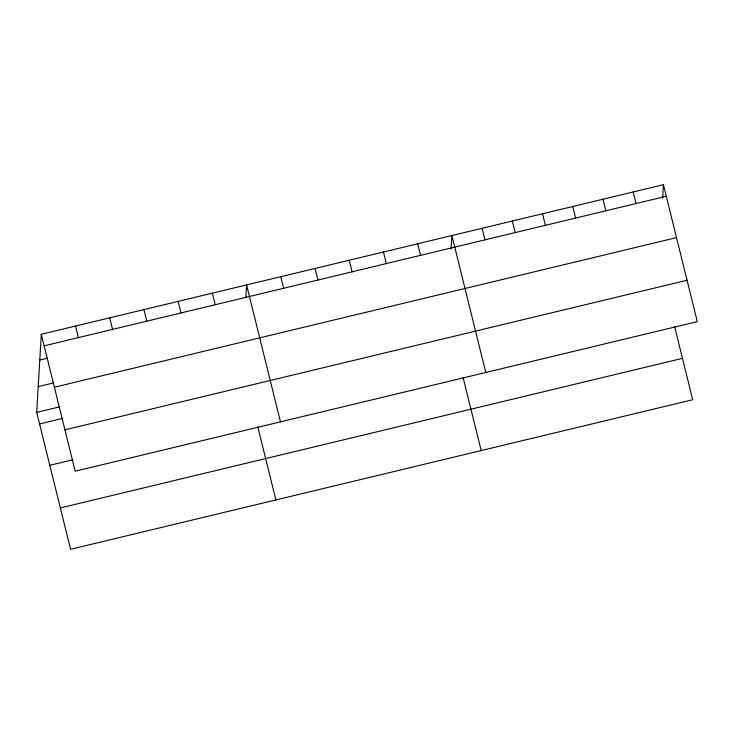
<?xml version="1.0" encoding="UTF-8"?>
<svg xmlns="http://www.w3.org/2000/svg" width="734" height="734" viewBox="0 0 734 734"><rect width="100%" height="100%" fill="white"/><g stroke="black" fill="none" stroke-linecap="round" stroke-linejoin="round"><path stroke-width="1.1" d="M674.619 326.658L692.703 399.718L70.583 549.307L36.7 412.38L41.297 334.282L663.417 184.693L697.3 321.62L75.18 471.21L41.297 334.282M245.862 297.288L246.596 284.92L280.48 421.839M451.107 248.954L451.896 235.559L485.78 372.477M662.628 198.097L663.417 184.693M44.159 345.852L666.279 196.262M39.783 360.055L47.508 358.201M38.214 386.607L53.674 382.891M54.399 387.222L676.519 237.632M36.7 412.38L59.876 406.81M39.563 423.949L62.739 418.38M64.941 429.84L687.061 280.25M49.802 465.319L72.978 459.741M60.344 507.937L682.464 358.348M633.194 191.959L636.057 203.529M602.981 199.226L605.844 210.796M572.759 206.493L575.63 218.062M542.545 213.759L545.408 225.329M512.332 221.026L515.195 232.595M482.11 228.292L484.972 239.862M463.099 377.515L481.183 450.575M417.674 243.78L420.545 255.349M383.46 252.01L386.323 263.579M349.246 260.24L352.109 271.809M315.024 268.461L317.895 280.03M280.81 276.69L283.673 288.26M257.808 426.885L275.883 499.937M212.383 293.15L215.245 304.72M178.16 301.371L181.023 312.941M143.947 309.601L146.809 321.171M109.733 317.831L112.596 329.401M75.51 326.052L78.373 337.622"/></g></svg>
